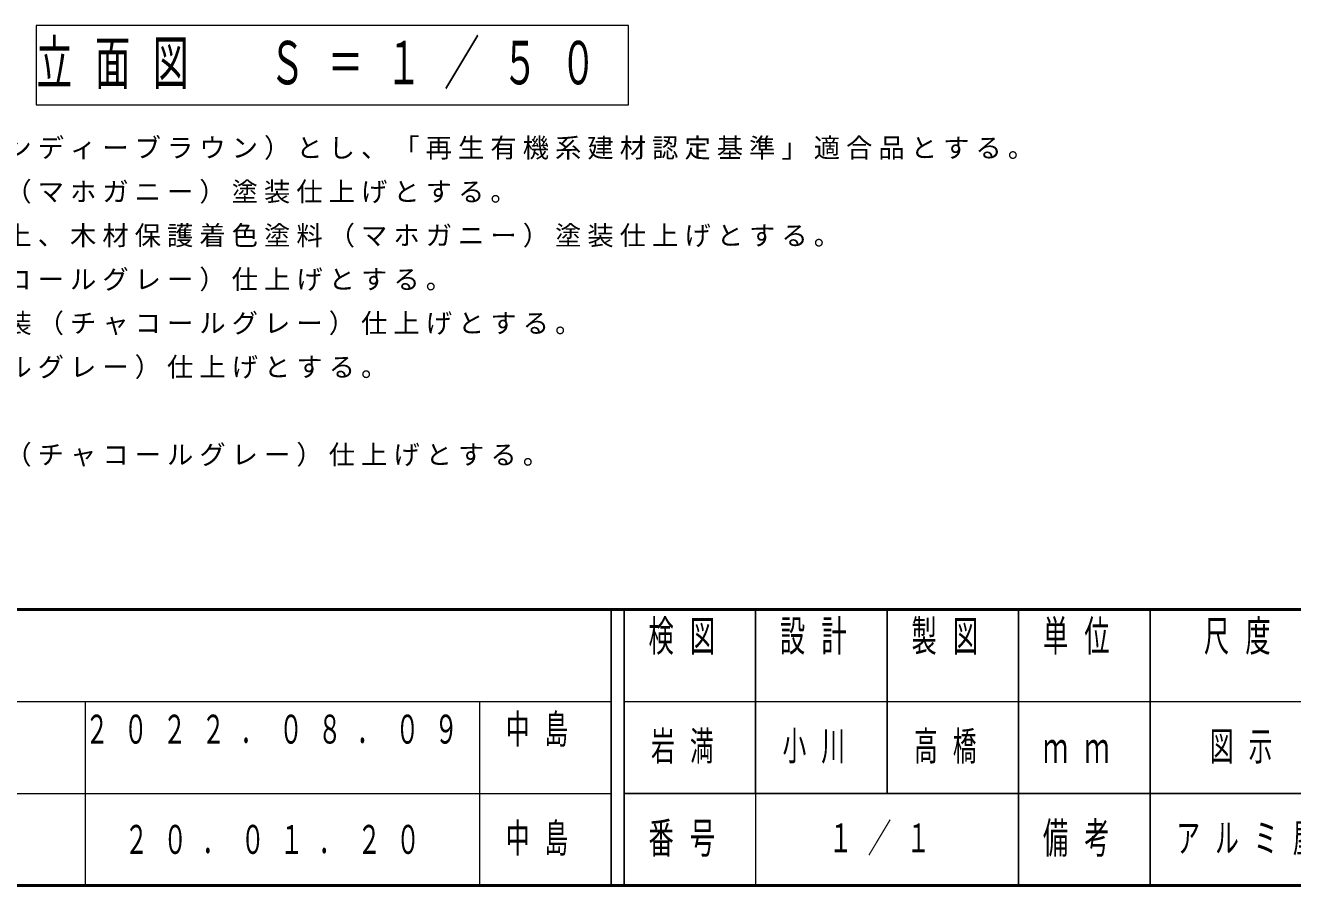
# Model space of a CAD drawing. Units: millimetres on the paper, scale 1:50. Extents: x -365 to 10, y -38 to 257.
# Drawn here: x -283 to -186.7, y 0 to 65.4 of the extents above; entities that cross this region are included whole.
import ezdxf

# ---------------------------------------------------------------- set-up
doc = ezdxf.new("R2010")
doc.units = ezdxf.units.MM
doc.layers.add('LY_1', color=7, linetype='Continuous', lineweight=25)
doc.layers.add('LY_2', color=7, linetype='Continuous', lineweight=13)
doc.styles.add('ＭＳ ゴシック', font='')
doc.styles.get('ＭＳ ゴシック').set_extended_font_data('MS Gothic')

msp = doc.modelspace()

# ---------------------------------------------------------------- linework, layer by layer
at = {"layer": 'LY_1', "lineweight": 13}
for p, q in [((-282.219, 65.417), (-282.219, 59.361)), ((-237.163, 65.417), (-282.219, 65.417)), ((-237.163, 59.361), (-237.163, 65.417)), ((-282.219, 59.361), (-237.163, 59.361))]:
    msp.add_line(p, q, dxfattribs=at)
at = {"layer": 'LY_2', "lineweight": 50}
for p, q in [((-365, 21), (0, 21)), ((-365, 0), (0, 0))]:
    msp.add_line(p, q, dxfattribs=at)
at = {"layer": 'LY_2', "lineweight": 25}
for p, q in [((-238.5, 21), (-238.5, 0)), ((-237.5, 21), (-237.5, 0)), ((-227.5, 21), (-227.5, 7)), ((-217.5, 21), (-217.5, 7)), ((-207.5, 21), (-207.5, 0)), ((-197.5, 21), (-197.5, 7)), ((-237.5, 7), (0, 7)), ((-197.5, 7), (-197.5, 0))]:
    msp.add_line(p, q, dxfattribs=at)
at = {"layer": 'LY_2'}
for p, q in [((-365, 14), (-238.5, 14)), ((-278.5, 14), (-278.5, 0)), ((-248.5, 14), (-248.5, 0)), ((-237.5, 14), (-182.5, 14)), ((-365, 7), (-238.5, 7)), ((-227.5, 7), (-227.5, 0))]:
    msp.add_line(p, q, dxfattribs=at)

# ---------------------------------------------------------------- texts
at = {"layer": 'LY_1', "style": 'ＭＳ ゴシック'}
for s, insert, char_height, attachment_point in [('\\T1.64;\\W0.6;立面図\u3000Ｓ＝１／５０', (-282.191, 62.389), 3.299, 4), ('\\T1.23;合成木材は、木粉入り再生プラスチック（ポリプロピレン系、色：サンディーブラウン）とし、「再生有機系建材認定基準」適合品とする。', (-360.814, 55.181), 1.466, 7), ('\\T1.23;格子は、ヒノキ（一等材）とし、カンナがけの上、木材保護着色塗料（マホガニー）塗装仕上げとする。', (-360.814, 51.848), 1.466, 7), ('\\T1.23;柱化粧板は、ＷＲＣ（ウエスタンレッドシダー）とし、カンナがけの上、木材保護着色塗料（マホガニー）塗装仕上げとする。', (-360.814, 48.515), 1.466, 7), ('\\T1.23;鋼材は、電気亜鉛メッキ処理の上、ポリエステル樹脂粉体塗装（チャコールグレー）仕上げとする。', (-360.814, 45.181), 1.466, 7), ('\\T1.23;鋳鉄は、ＦＣＤ４５０とし、亜鉛溶射処理の上、ウレタン樹脂塗料塗装（チャコールグレー）仕上げとする。', (-360.814, 41.848), 1.466, 7), ('\\T1.23;アルミ合金鋳物は、ＡＣ３Ａとし、ウレタン樹脂塗料塗装（チャコールグレー）仕上げとする。', (-360.814, 38.515), 1.466, 7), ('\\T1.23;棟包はステンレス（ＳＵＳ３０４）とし、ポリエステル樹脂粉体塗装（チャコールグレー）仕上げとする。', (-360.814, 31.848), 1.466, 7), ('\\T1.64;\\W0.6;２０２２．０８．０９', (-278.5, 13), 2.199, 1), ('\\T1.64;\\W0.6;中島', (-246.5, 13), 2.199, 1), ('\\T1.64;\\W0.6;岩満', (-232.5, 10.5), 2.199, 5), ('\\T1.64;\\W0.6;小川', (-222.5, 10.5), 2.199, 5), ('\\T1.64;\\W0.6;高橋', (-212.5, 10.5), 2.199, 5), ('\\T1.64;\\W0.6;図示', (-190, 10.5), 2.199, 5), ('\\T1.64;\\W0.6;中島', (-246.5, 3.5), 2.199, 4), ('\\T1.64;\\W0.6;１／１', (-217.5, 3.5), 2.199, 5), ('\\T1.64;\\W0.6;アルミ屋根仕様／ＲＣ基礎', (-195.5, 3.5), 2.199, 4), ('\\T1.64;\\W0.6;２０．０１．２０', (-275.5, 3.5), 2.199, 4)]:
    msp.add_mtext(s, dxfattribs=dict(at, insert=insert, char_height=char_height, attachment_point=attachment_point))
at = {"layer": 'LY_2', "color": 4, "char_height": 2.346, "style": 'ＭＳ ゴシック'}
for s, insert, attachment_point in [('\\T1.64;\\W0.6;検図', (-232.5, 20.167), 2), ('\\T1.64;\\W0.6;設計', (-222.5, 20.167), 2), ('\\T1.64;\\W0.6;製図', (-212.5, 20.167), 2), ('\\T1.64;\\W0.6;単位', (-202.5, 20.167), 2), ('\\T1.64;\\W0.6;尺度', (-190.25, 20.167), 2), ('\\T1.64;\\W0.6;ｍｍ', (-202.5, 10.5), 5), ('\\T1.64;\\W0.6;番号', (-232.5, 3.5), 5), ('\\T1.64;\\W0.6;備考', (-202.5, 3.5), 5)]:
    msp.add_mtext(s, dxfattribs=dict(at, insert=insert, attachment_point=attachment_point))

doc.saveas('drawing.dxf')
